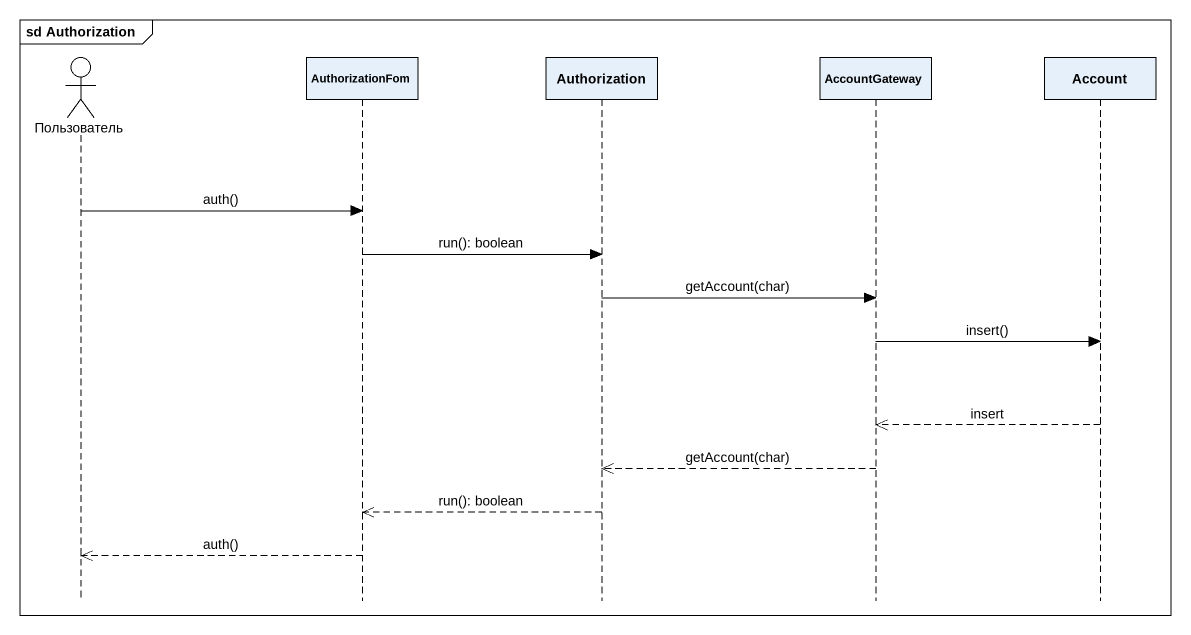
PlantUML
@startuml
mainframe sd Authorization
hide footbox
actor Пользователь
participant AuthorizationFom
participant Authorization
participant AccountGateway
participant Account

Пользователь -> AuthorizationFom : auth()
AuthorizationFom -> Authorization : run(): boolean
Authorization -> AccountGateway : getAccount(char)
AccountGateway -> Account : insert()
Account -->> AccountGateway : insert
AccountGateway -->> Authorization : getAccount(char)
Authorization -->> AuthorizationFom : run(): boolean
AuthorizationFom -->> Пользователь : auth()
@enduml
